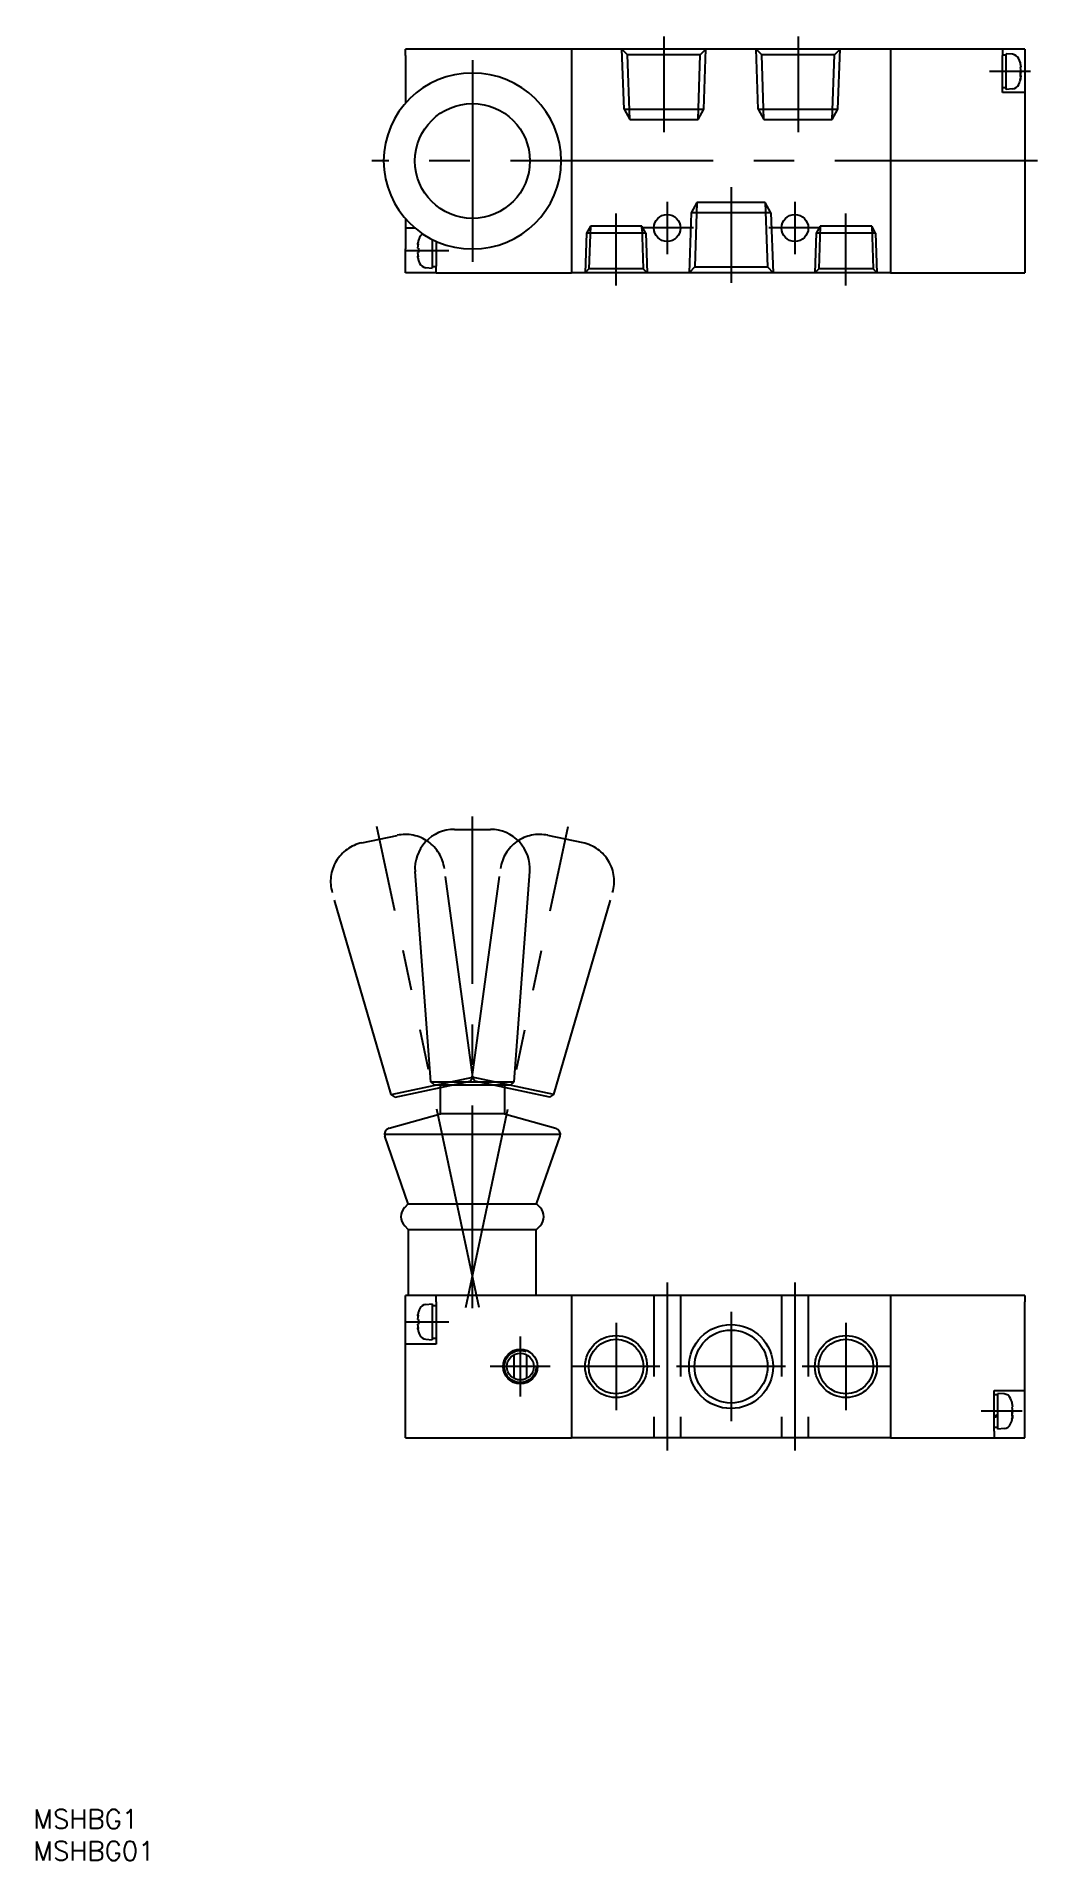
# Model space of a CAD drawing. Extents: x -58 to 99, y -66 to 220.
import ezdxf

# ---------------------------------------------------------------- set-up
doc = ezdxf.new("R2010")
doc.units = 0
for name, pattern in [('CENTER', [50.8, 31.75, -6.35, 6.35, -6.35]), ('DASHED', [19.05, 12.7, -6.35]), ('PHANTOM', [63.5, 31.75, -6.35, 6.35, -6.35, 6.35, -6.35])]:
    doc.linetypes.add(name, pattern=pattern)
doc.layers.get('0').update_dxf_attribs({"linetype": 'CONTINUOUS'})
doc.layers.add('CENTER', color=1, linetype='CENTER')
doc.styles.get("Standard").update_dxf_attribs({"font": 'txt.shx', "height": 3, "bigfont": 'bigfont.shx'})

# ---------------------------------------------------------------- blocks, each defined once
blk = doc.blocks.new('*U16')
at = {"color": 7, "linetype": 'CONTINUOUS'}
blk.add_text('MSHBG1', height=3, dxfattribs=at).set_placement((-58.29, -61.23))
blk = doc.blocks.new('*U17')
at = {"color": 7, "linetype": 'CONTINUOUS'}
blk.add_text('MSHBG01', height=3, dxfattribs=at).set_placement((-58.29, -66.23))

msp = doc.modelspace()

# ---------------------------------------------------------------- linework, layer by layer
at = {"color": 7, "linetype": 'CONTINUOUS'}
for p, q in [((26, 217.5), (0, 217.5)), ((0, 216.5), (0, 217.5)), ((76, 217.5), (26, 217.5)), ((26, 217.5), (26, 182.5)), ((76, 217.5), (76, 182.5)), ((97, 217.5), (76, 217.5)), ((93.5, 217.5), (93.5, 216.5)), ((97, 217.5), (97, 182.5)), ((0, 216.5), (0, 209.04)), ((94.1, 216.55), (93.5, 216.55)), ((93.5, 210.75), (93.5, 216.5)), ((94.1, 211.2), (94.1, 216.8)), ((95.09, 216.71), (94.1, 216.8)), ((96.27, 215.48), (96.27, 215.25)), ((96.27, 215.25), (96.4, 214.76)), ((96.4, 214.76), (96.29, 214.64)), ((96.29, 214.64), (96.4, 214.04)), ((96.4, 214.63), (96.29, 214.61)), ((96.35, 214.96), (96.4, 214.98)), ((96.4, 214.63), (96.39, 214.74)), ((96.4, 214.76), (96.4, 214.76)), ((94.1, 211.45), (93.5, 211.45)), ((96.4, 214.04), (96.27, 213.87)), ((96.27, 213.87), (96.27, 213.87)), ((96.27, 213.87), (96.27, 213.21)), ((96.4, 213.37), (96.27, 213.39)), ((96.27, 213.21), (96.4, 213.37)), ((96.27, 213.21), (96.27, 213.21)), ((96.4, 213.96), (96.29, 213.39)), ((96.4, 213.37), (96.29, 212.7)), ((96.29, 212.72), (96.4, 213.02)), ((96.29, 212.7), (96.29, 212.72)), ((96.34, 213.96), (96.4, 213.96)), ((96.4, 213.24), (96.36, 213.04)), ((96.36, 213.04), (96.4, 213.02)), ((96.38, 214), (96.4, 213.96)), ((96.4, 213.24), (96.38, 213.27)), ((96.4, 213.24), (96.38, 213.25)), ((96.38, 212.91), (96.4, 213.02)), ((96.4, 214.04), (96.4, 214.04)), ((96.4, 213.96), (96.4, 213.96)), ((97, 210.75), (93.5, 210.75)), ((95.09, 211.29), (94.1, 211.2)), ((0, 190.96), (0, 189.5)), ((0, 189.5), (0, 186.25)), ((0, 189.5), (1.49, 189.5)), ((0, 182.5), (0, 186.25)), ((2.01, 187.03), (1.9, 186.35)), ((1.9, 186.92), (2.01, 187.03)), ((1.99, 186.88), (1.9, 186.92)), ((2.03, 186.35), (1.9, 186.35)), ((2.03, 187.44), (2.01, 187.45)), ((2.03, 186.35), (2.03, 185.65)), ((4.2, 187.71), (4.2, 183.2)), ((4.8, 187.42), (4.8, 183.5)), ((1.9, 185.65), (2.03, 185.65)), ((1.9, 185.65), (2.01, 184.97)), ((1.9, 185.08), (1.99, 185.12)), ((2.01, 184.97), (1.9, 185.08)), ((2.01, 184.55), (2.03, 184.56)), ((3.21, 183.29), (4.2, 183.2)), ((4.2, 183.45), (4.8, 183.45)), ((4.8, 182.5), (4.8, 183.5)), ((4.8, 182.5), (0, 182.5)), ((4.8, 182.5), (26, 182.5)), ((76, 182.5), (26, 182.5)), ((76, 182.5), (97, 182.5)), ((7.68, 95.3), (13.32, 95.3)), ((3.97, 55.77), (1.52, 88.67)), ((17.03, 55.77), (19.48, 88.67)), ((3.97, 55.77), (17.03, 55.77)), ((4.5, 55.27), (3.97, 55.77)), ((4.5, 55.27), (16.5, 55.27)), ((5.5, 50.73), (5.5, 55.27)), ((15.5, 55.27), (15.5, 50.73)), ((16.5, 55.27), (17.03, 55.77)), ((-2.54, 48.47), (5.5, 50.73)), ((15.5, 50.73), (5.5, 50.73)), ((15.5, 50.73), (23.54, 48.47)), ((24.27, 47.49), (-3.27, 47.49)), ((0.46, 36.64), (-3.24, 47.22)), ((20.54, 36.64), (24.24, 47.22)), ((-0.11, 36.05), (0.46, 36.64)), ((0.46, 36.64), (20.54, 36.64)), ((21.11, 36.05), (20.54, 36.64)), ((0.5, 32.59), (-0.1, 33.2)), ((0.5, 22.3), (0.5, 32.59)), ((20.5, 32.59), (0.5, 32.59)), ((20.5, 32.59), (21.1, 33.2)), ((20.5, 22.3), (20.5, 32.59)), ((0, 0), (0, 22.3)), ((26, 22.3), (0, 22.3)), ((3.21, 20.86), (4.2, 20.95)), ((4.2, 20.95), (4.2, 15.35)), ((4.2, 20.7), (4.8, 20.7)), ((4.8, 21.3), (4.8, 22.3)), ((4.8, 21.3), (4.8, 14.65)), ((76, 22.3), (26, 22.3)), ((26, 22.3), (26, 0)), ((76, 22.3), (76, 0)), ((97, 22.3), (76, 22.3)), ((97, 22.3), (97, 21.3)), ((97, 0), (97, 21.3)), ((1.9, 19.07), (2.01, 19.18)), ((2.01, 19.18), (1.9, 18.5)), ((1.99, 19.03), (1.9, 19.07)), ((2.03, 18.5), (1.9, 18.5)), ((1.9, 17.8), (2.03, 17.8)), ((1.9, 17.8), (2.01, 17.12)), ((1.9, 17.23), (1.99, 17.27)), ((2.01, 17.12), (1.9, 17.23)), ((2.03, 19.59), (2.01, 19.6)), ((2.03, 18.5), (2.03, 17.8)), ((4.8, 14.65), (0, 14.65)), ((2.01, 16.7), (2.03, 16.71)), ((3.21, 15.44), (4.2, 15.35)), ((4.2, 15.6), (4.8, 15.6)), ((17, 13), (17, 11.15)), ((19, 11.15), (19, 13)), ((17, 11.15), (17, 9.3)), ((19, 9.3), (19, 11.15)), ((92.2, 1), (92.2, 7.4)), ((92.2, 7.4), (97, 7.4)), ((92.8, 6.7), (92.2, 6.7)), ((92.8, 1.35), (92.8, 6.95)), ((93.79, 6.86), (92.8, 6.95)), ((92.2, 3.45), (92.8, 3.64)), ((92.2, 3.22), (92.8, 3.4)), ((94.97, 5.63), (94.97, 5.4)), ((94.97, 5.4), (94.97, 5.4)), ((94.97, 5.4), (95.1, 4.91)), ((95.1, 4.19), (94.97, 4.02)), ((94.97, 4.02), (94.97, 3.36)), ((95.1, 3.52), (94.97, 3.54)), ((94.97, 3.36), (95.1, 3.52)), ((95.1, 4.91), (94.99, 4.79)), ((94.99, 4.79), (94.99, 4.79)), ((94.99, 4.79), (95.1, 4.19)), ((95.1, 4.78), (94.99, 4.76)), ((95.1, 4.11), (94.99, 3.54)), ((95.1, 3.52), (94.99, 2.85)), ((94.99, 2.85), (95.1, 3.17)), ((95.1, 4.78), (95.04, 4.85)), ((95.04, 4.11), (95.1, 4.11)), ((95.04, 3.19), (95.1, 3.17)), ((95.05, 5.11), (95.1, 5.13)), ((95.1, 3.39), (95.06, 3.19)), ((95.08, 4.15), (95.09, 4.13)), ((95.08, 3.42), (95.1, 3.39)), ((95.1, 3.39), (95.08, 3.4)), ((95.1, 3.17), (95.08, 3.06)), ((95.09, 4.13), (95.1, 4.11)), ((95.1, 4.91), (95.1, 4.91)), ((95.1, 3.39), (95.1, 3.39)), ((95.1, 3.17), (95.1, 3.17)), ((0, 0), (26, 0)), ((76, 0), (26, 0)), ((76, 0), (97, 0)), ((92.8, 1.6), (92.2, 1.6)), ((92.2, 1), (92.2, 0)), ((93.79, 1.44), (92.8, 1.35))]:
    msp.add_line(p, q, dxfattribs=at)
at = {"color": 3, "linetype": 'DASHED'}
for p, q in [((34.25, 208.1), (33.92, 217.5)), ((34.81, 216.61), (33.92, 217.5)), ((46.19, 216.61), (47.08, 217.5)), ((46.75, 208.1), (47.08, 217.5)), ((55.25, 208.1), (54.92, 217.5)), ((55.81, 216.61), (54.92, 217.5)), ((67.19, 216.61), (68.08, 217.5)), ((67.75, 208.1), (68.08, 217.5)), ((35.16, 206.52), (34.81, 216.61)), ((46.19, 216.61), (34.81, 216.61)), ((45.84, 206.52), (46.19, 216.61)), ((56.16, 206.52), (55.81, 216.61)), ((67.19, 216.61), (55.81, 216.61)), ((66.84, 206.52), (67.19, 216.61)), ((34.25, 208.1), (35.16, 206.52)), ((34.25, 208.1), (46.75, 208.1)), ((35.16, 206.52), (45.84, 206.52)), ((45.84, 206.52), (46.75, 208.1)), ((55.25, 208.1), (56.16, 206.52)), ((55.25, 208.1), (67.75, 208.1)), ((56.16, 206.52), (66.84, 206.52)), ((66.84, 206.52), (67.75, 208.1)), ((44.75, 191.9), (44.42, 182.5)), ((45.66, 193.48), (44.75, 191.9)), ((57.25, 191.9), (44.75, 191.9)), ((45.66, 193.48), (45.31, 183.39)), ((56.34, 193.48), (45.66, 193.48)), ((57.25, 191.9), (56.34, 193.48)), ((56.34, 193.48), (56.69, 183.39)), ((57.25, 191.9), (57.58, 182.5)), ((28.35, 188.7), (28.14, 182.5)), ((28.97, 189.77), (28.35, 188.7)), ((37.65, 188.7), (28.35, 188.7)), ((28.97, 189.77), (28.74, 183.1)), ((37.03, 189.77), (28.97, 189.77)), ((37.03, 189.77), (37.26, 183.1)), ((37.65, 188.7), (37.03, 189.77)), ((37.65, 188.7), (37.86, 182.5)), ((64.35, 188.7), (64.14, 182.5)), ((64.97, 189.77), (64.35, 188.7)), ((73.65, 188.7), (64.35, 188.7)), ((64.97, 189.77), (64.74, 183.1)), ((73.03, 189.77), (64.97, 189.77)), ((73.03, 189.77), (73.26, 183.1)), ((73.65, 188.7), (73.03, 189.77)), ((73.65, 188.7), (73.86, 182.5)), ((28.74, 183.1), (28.14, 182.5)), ((37.26, 183.1), (28.74, 183.1)), ((37.26, 183.1), (37.86, 182.5)), ((45.31, 183.39), (44.42, 182.5)), ((45.31, 183.39), (56.69, 183.39)), ((56.69, 183.39), (57.58, 182.5)), ((64.74, 183.1), (64.14, 182.5)), ((73.26, 183.1), (64.74, 183.1)), ((73.26, 183.1), (73.86, 182.5)), ((38.9, 22.3), (38.9, 0)), ((43.1, 22.3), (43.1, 0)), ((58.9, 22.3), (58.9, 0)), ((63.1, 22.3), (63.1, 0))]:
    msp.add_line(p, q, dxfattribs=at)
at = {"color": 3, "linetype": 'PHANTOM'}
for p, q in [((-6.82, 93.18), (-1.29, 94.36)), ((11.54, 20.41), (-4.47, 95.73)), ((9.46, 20.41), (25.47, 95.73)), ((27.82, 93.18), (22.29, 94.36)), ((10.56, 56.46), (6.11, 89.15)), ((10.44, 56.46), (14.89, 89.15)), ((-2.23, 53.74), (-11.46, 85.41)), ((23.23, 53.74), (32.46, 85.41)), ((-2.23, 53.74), (10.56, 56.46)), ((-1.6, 53.37), (10.14, 55.86)), ((10.14, 55.86), (10.56, 56.46)), ((23.23, 53.74), (10.44, 56.46)), ((10.86, 55.86), (10.44, 56.46)), ((22.6, 53.37), (10.86, 55.86)), ((-1.6, 53.37), (-2.23, 53.74)), ((22.6, 53.37), (23.23, 53.74))]:
    msp.add_line(p, q, dxfattribs=at)
at = {"color": 7, "linetype": 'CONTINUOUS'}
for centre, radius in [((10.5, 200), 9), ((41, 189.5), 2.1), ((61, 189.5), 2.1), ((33, 11.15), 4.28), ((51, 11.15), 5.72), ((69, 11.15), 4.28), ((18, 11.15), 2.7), ((18, 11.15), 2.1)]:
    msp.add_circle(centre, radius, dxfattribs=at)
at = {"color": 3, "linetype": 'CONTINUOUS'}
for centre, radius in [((51, 11.15), 6.58), ((33, 11.15), 4.86), ((69, 11.15), 4.86)]:
    msp.add_circle(centre, radius, dxfattribs=at)
at = {"color": 3, "linetype": 'DASHED'}
msp.add_circle((18, 11.15), 2.5, dxfattribs=at)
at = {"color": 7, "linetype": 'CONTINUOUS'}
for centre, radius, start, end in [((94.98, 215.52), 1.2, 23.5471, 85), ((91.51, 214), 4.99, 11.3034, 23.5528), ((10.43, 199.92), 13.85, 89.6927, 179.6869), ((10.57, 199.92), 13.85, 0.3131, 90.3073), ((94.98, 212.48), 1.2, 275, 336.4529), ((91.5, 214), 5, 336.4529, 347.4412), ((10.43, 200.08), 13.85, 180.3131, 270.3073), ((10.57, 200.08), 13.85, 269.6927, 359.6869), ((6.8, 186), 4.99, 163.1891, 169.3918), ((6.8, 186), 5, 156.4529, 163.142), ((3.32, 187.52), 1.2, 119.3613, 156.4529), ((6.8, 186), 4.99, 190.6082, 196.8109), ((6.8, 186), 5, 196.858, 203.5471), ((3.32, 184.48), 1.2, 203.5471, 265), ((7.68, 89.12), 6.18, 90, 184.2559), ((13.32, 89.12), 6.18, 355.7441, 90), ((-2.26, 47.49), 1.02, 106.132, 195.5692), ((23.26, 47.49), 1.02, 344.4308, 73.868), ((1.36, 34.63), 2.05, 136.0681, 224.4608), ((19.64, 34.63), 2.05, 315.5392, 43.9205), ((6.8, 18.15), 5, 156.4529, 163.142), ((3.32, 19.67), 1.2, 95, 156.4529), ((6.8, 18.15), 4.99, 163.1891, 169.3918), ((6.8, 18.15), 4.99, 190.6082, 196.8109), ((6.8, 18.15), 5, 196.858, 203.5471), ((3.32, 16.63), 1.2, 203.5471, 265), ((93.68, 5.67), 1.2, 23.5471, 85), ((90.16, 4.14), 5.04, 11.3697, 23.4865), ((90.2, 4.15), 5, 336.4529, 347.4412), ((93.68, 2.63), 1.2, 275, 336.4529)]:
    msp.add_arc(centre, radius, start, end, dxfattribs=at)
at = {"color": 3, "linetype": 'PHANTOM'}
for centre, start, end in [((-0.01, 88.32), 7.7441, 102), ((21.01, 88.32), 78, 172.2559), ((-5.53, 87.14), 102, 196.2559), ((26.53, 87.14), 343.7441, 78)]:
    msp.add_arc(centre, 6.18, start, end, dxfattribs=at)
at = {"layer": 'CENTER', "color": 1, "linetype": 'CENTER'}
for p, q in [((40.5, 219.5), (40.5, 204.52)), ((61.5, 219.5), (61.5, 204.52)), ((10.5, 215.78), (10.5, 184.22)), ((97.88, 214), (91.5, 214)), ((99, 200), (-5.28, 200)), ((51, 195.88), (51, 180.9)), ((33, 180.5), (33, 191.77)), ((41, 193.6), (41, 185.4)), ((61, 193.6), (61, 185.4)), ((69, 180.5), (69, 191.77)), ((45.1, 189.5), (36.9, 189.5)), ((65.1, 189.5), (56.9, 189.5)), ((0.01, 186), (6.8, 186)), ((10.5, 20.3), (10.5, 97.3)), ((41, 24.3), (41, -2)), ((61, 24.3), (61, -2)), ((0.01, 18.15), (6.8, 18.15)), ((33, 18.01), (33, 4.29)), ((33, 18), (33, 4.3)), ((51, 19.73), (51, 2.57)), ((51, 19.7), (51, 2.6)), ((69, 18.01), (69, 4.29)), ((69, 18), (69, 4.3)), ((18, 15.85), (18, 6.45)), ((22.7, 11.15), (13.3, 11.15)), ((39.86, 11.15), (26.14, 11.15)), ((39.85, 11.15), (26.15, 11.15)), ((59.55, 11.15), (42.45, 11.15)), ((75.86, 11.15), (62.14, 11.15)), ((75.85, 11.15), (62.15, 11.15)), ((96.6, 4.15), (90.2, 4.15))]:
    msp.add_line(p, q, dxfattribs=at)

# ---------------------------------------------------------------- block references
at = {"color": 7, "linetype": 'CONTINUOUS'}
for name in ['*U16', '*U17']:
    msp.add_blockref(name, (0, 0), dxfattribs=at)

doc.saveas('drawing.dxf')
